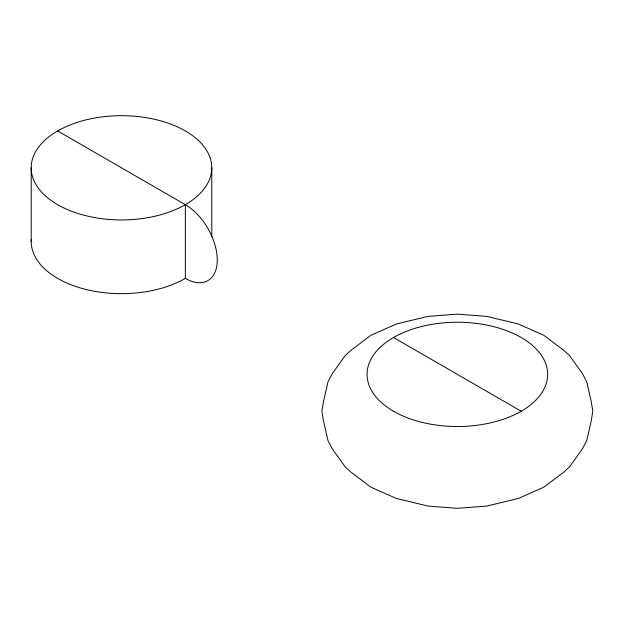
<?xml version="1.0" encoding="UTF-8"?>
<svg xmlns="http://www.w3.org/2000/svg" width="624" height="624" viewBox="0 0 624 624"><rect width="100%" height="100%" fill="white"/><g stroke="black" fill="none" stroke-linecap="round" stroke-linejoin="round"><path stroke-width="0.94" d="M57.65 130.946L185.344 204.672A45.146 26.068 60 0 1 217.261 259.966A45.146 26.068 60 0 1 185.344 278.398A90.293 52.127 0 0 1 85.496 289.341A90.293 52.127 0 0 1 31.255 239.733M393.51 337.506L521.204 411.232M211.786 167.809A90.293 52.127 0 0 1 76.346 212.956A90.293 52.127 0 0 1 76.346 122.663A90.293 52.127 0 0 1 211.786 167.809L211.786 236.683M185.344 204.672L185.344 278.398M31.2 167.809L31.2 241.535M323.458 401.692L321.922 411.232L323.458 420.771L328.021 440.786L332.381 448.999L345.306 467.017L351.515 472.579L370.937 487.196L396.256 498.404L428.15 506.095L457.361 508.318L486.572 506.095L513.794 499.59L518.466 498.404L543.777 487.196L563.207 472.579L569.416 467.017L582.34 448.999L586.7 440.786L591.263 420.771L592.8 411.232L591.263 401.692L586.7 381.685L582.34 373.464L569.416 355.454L563.207 349.885L543.777 335.275L518.466 324.059L513.794 322.873L486.572 316.368L457.361 314.145L428.15 316.368L400.928 322.873L396.256 324.059L370.937 335.275L351.515 349.885L345.306 355.454L332.381 373.464L328.021 381.685L323.458 401.692M393.51 411.232A90.293 52.127 0 0 0 544.58 387.863A90.293 52.127 0 0 0 433.992 324.02A90.293 52.127 0 0 0 393.51 411.232"/></g></svg>
